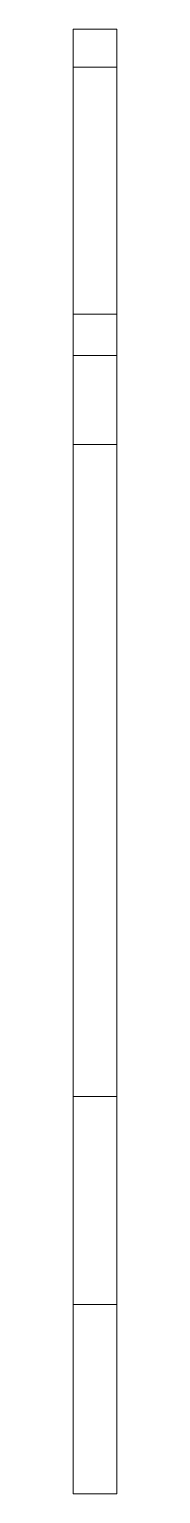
# Paper-space layout '_右视' of a CAD drawing. Header units: millimetres. Extents: x 18 to 21, y 0 to 101.
import ezdxf

# ---------------------------------------------------------------- set-up
doc = ezdxf.new("R2010")
doc.units = ezdxf.units.MM

psp = doc.layouts.new('_右视')

# ---------------------------------------------------------------- linework, layer by layer
at = {"color": 7, "linetype": 'Continuous', "lineweight": 15}
for p, q in [((20.84, 100.6), (17.84, 100.6)), ((17.84, 100.6), (17.84, 0)), ((20.84, 100.6), (20.84, 0)), ((17.84, 98), (20.84, 98)), ((17.84, 81.03), (20.84, 81.03)), ((20.84, 78.2), (17.84, 78.2)), ((17.84, 72.07), (20.84, 72.07)), ((17.84, 27.29), (20.84, 27.29)), ((17.84, 13), (20.84, 13)), ((17.84, 0), (20.84, 0))]:
    psp.add_line(p, q, dxfattribs=at)

doc.saveas('drawing.dxf')
